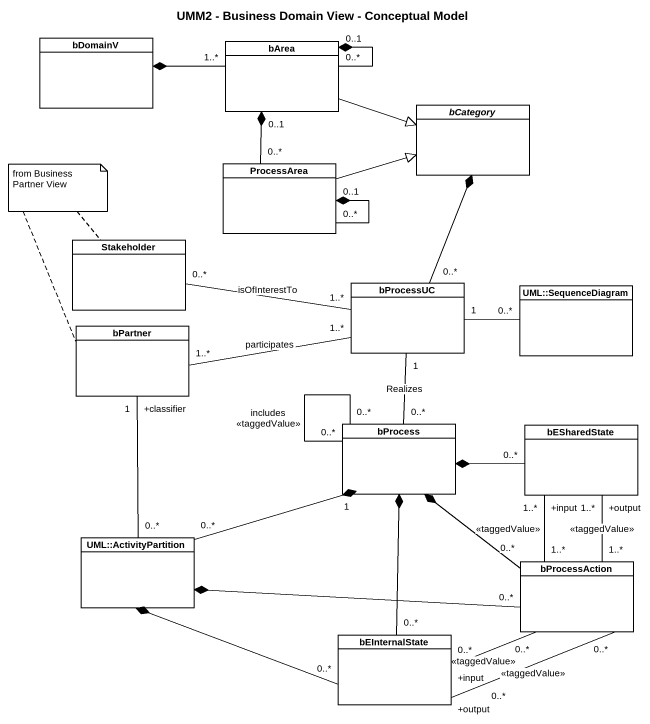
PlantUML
@startuml
title UMM2 - Business Domain View - Conceptual Model
hide circle
hide empty members
class bDomainV
class bArea
abstract class bCategory
class ProcessArea
class Stakeholder
class bProcessUC
class "UML::SequenceDiagram" as UML_SequenceDiagram
class bPartner
class bProcess
class bESharedState
class "UML::ActivityPartition" as UML_ActivityPartition
class bProcessAction
class bEInternalState
bDomainV *-right- "1..*" bArea
bArea "0..*" --* "0..1" bArea
bArea -right-|> bCategory
ProcessArea "0..*" -up-* "0..1" bArea
ProcessArea -right-|> bCategory
ProcessArea "0..*" --* "0..1" ProcessArea
Stakeholder "0..*" -right- "1..*" bProcessUC : isOfInterestTo
bProcessUC "0..*" -up-* bCategory
bProcessUC "1" -right- "0..*" UML_SequenceDiagram
bPartner "1..*" -right- "1..*" bProcessUC : participates
bProcess "0..*" -up- "1" bProcessUC : Realizes
bProcess "0..*" -- "0..*" bProcess : includes\n<<taggedValue>>
bESharedState "0..*" -left-* bProcess
UML_ActivityPartition "0..*" -up- "+classifier\n1" bPartner
UML_ActivityPartition "0..*" -right-* "1" bProcess
bProcessAction "0..*" -up-* bProcess
bProcessAction "1..*" -up- "+output\n1..*" bESharedState : <<taggedValue>>
bProcessAction "1..*" -up- "+input\n1..*" bESharedState : <<taggedValue>>
bProcessAction "0..*" -left-* UML_ActivityPartition
bEInternalState "0..*" -up-* bProcess
bEInternalState "0..*" -left-* UML_ActivityPartition
bEInternalState "+input\n0..*" -right- "0..*" bProcessAction : <<taggedValue>>
bEInternalState "+output\n0..*" -right- "0..*" bProcessAction : <<taggedValue>>
note as N1
  from Business Partner View
end note
N1 .. Stakeholder
N1 .. bPartner
@enduml
